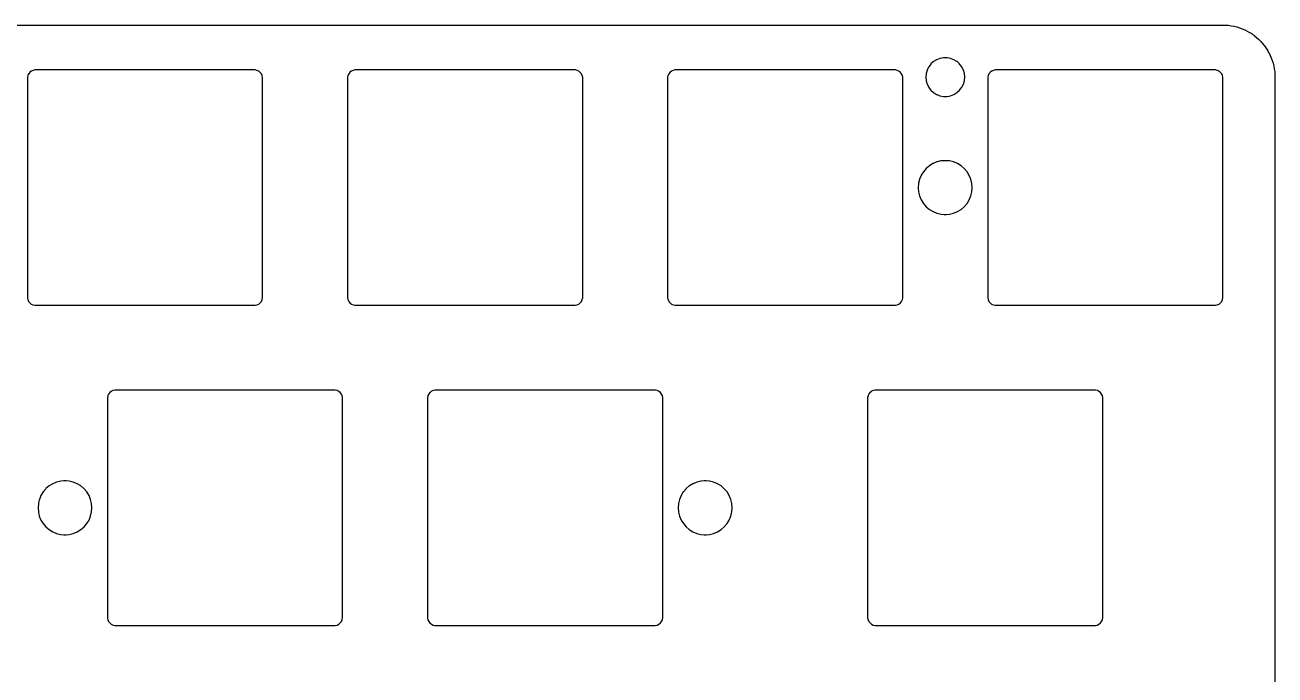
# Model space of a CAD drawing. Extents: x 1.73 to 10.02, y -4.91 to -1.87.
# Drawn here: x 7.094 to 10.023, y -3.392 to -1.869 of the extents above; entities that cross this region are included whole.
import ezdxf

# ---------------------------------------------------------------- set-up
doc = ezdxf.new("R2010")
doc.units = 0
doc.header["$MEASUREMENT"] = 0
doc.layers.add('BLACK', color=7, linetype='CONTINUOUS')

msp = doc.modelspace()

# ---------------------------------------------------------------- linework, layer by layer
at = {"layer": 'BLACK', "linetype": 'CONTINUOUS'}
for p, q in [((1.84954, -1.86911), (9.90046, -1.86911)), ((9.90046, -1.86911), (9.90072, -1.86912)), ((9.90072, -1.86912), (9.90583, -1.86939)), ((9.90583, -1.86939), (9.91337, -1.86981)), ((9.91337, -1.86981), (9.91387, -1.86987)), ((9.91387, -1.86987), (9.91986, -1.87081)), ((9.91986, -1.87081), (9.9199, -1.87082)), ((9.9199, -1.87082), (9.92645, -1.87193)), ((9.92645, -1.87193), (9.9269, -1.87203)), ((9.9269, -1.87203), (9.93292, -1.87365)), ((9.93292, -1.87365), (9.93301, -1.87367)), ((9.93301, -1.87367), (9.93922, -1.87546)), ((9.93922, -1.87546), (9.93962, -1.87559)), ((9.93962, -1.87559), (9.94551, -1.87785)), ((9.94551, -1.87785), (9.94562, -1.8779)), ((9.94562, -1.8779), (9.95153, -1.88034)), ((9.95153, -1.88034), (9.95188, -1.88051)), ((9.95188, -1.88051), (9.95753, -1.88339)), ((9.95753, -1.88339), (9.95768, -1.88347)), ((9.95768, -1.88347), (9.96323, -1.88654)), ((9.96323, -1.88654), (9.96354, -1.88672)), ((9.96354, -1.88672), (9.96887, -1.89018)), ((9.96887, -1.89018), (9.96904, -1.8903)), ((9.96904, -1.8903), (9.9742, -1.89396)), ((9.9742, -1.89396), (9.9742, -1.89396)), ((9.9742, -1.89396), (9.97445, -1.89415)), ((9.97445, -1.89415), (9.97941, -1.89816)), ((9.97941, -1.89816), (9.97959, -1.89832)), ((9.97959, -1.89832), (9.9843, -1.90253)), ((9.9843, -1.90253), (9.9843, -1.90253)), ((9.9843, -1.90253), (9.9845, -1.90272)), ((9.9845, -1.90272), (9.98901, -1.90723)), ((9.98901, -1.90723), (9.9892, -1.90743)), ((9.9892, -1.90743), (9.99342, -1.91214)), ((9.99342, -1.91214), (9.99357, -1.91233)), ((9.99357, -1.91233), (9.99758, -1.91728)), ((9.99758, -1.91728), (9.99777, -1.91753)), ((9.99777, -1.91753), (10.0014, -1.92269)), ((10.0014, -1.92269), (10.0015, -1.92286)), ((10.0015, -1.92286), (10.005, -1.9282)), ((10.005, -1.9282), (10.0052, -1.9285)), ((10.0052, -1.9285), (10.0052, -1.9285)), ((10.0052, -1.9285), (10.0083, -1.93405)), ((9.21624, -1.96068), (9.21146, -1.96701)), ((9.21638, -1.9605), (9.21624, -1.96068)), ((9.21624, -1.96068), (9.21624, -1.96068)), ((9.21655, -1.96034), (9.21638, -1.9605)), ((9.22242, -1.95499), (9.21655, -1.96034)), ((9.21655, -1.96034), (9.21655, -1.96034)), ((9.22259, -1.95484), (9.22242, -1.95499)), ((9.22242, -1.95499), (9.22242, -1.95499)), ((9.22278, -1.95472), (9.22259, -1.95484)), ((9.22953, -1.95054), (9.22278, -1.95472)), ((9.22278, -1.95472), (9.22278, -1.95472)), ((9.22972, -1.95042), (9.22953, -1.95054)), ((9.22953, -1.95054), (9.22953, -1.95054)), ((9.22994, -1.95034), (9.22972, -1.95042)), ((9.23734, -1.94747), (9.22994, -1.95034)), ((9.22994, -1.95034), (9.22994, -1.95034)), ((9.23755, -1.94739), (9.23734, -1.94747)), ((9.23734, -1.94747), (9.23734, -1.94747)), ((9.23778, -1.94735), (9.23755, -1.94739)), ((9.24558, -1.94589), (9.23778, -1.94735)), ((9.23778, -1.94735), (9.23778, -1.94735)), ((9.2458, -1.94585), (9.24558, -1.94589)), ((9.24558, -1.94589), (9.24558, -1.94589)), ((9.2542, -1.94585), (9.2458, -1.94585)), ((9.25442, -1.94589), (9.2542, -1.94585)), ((9.26222, -1.94735), (9.25442, -1.94589)), ((9.25442, -1.94589), (9.25442, -1.94589)), ((9.26245, -1.94739), (9.26222, -1.94735)), ((9.26222, -1.94735), (9.26222, -1.94735)), ((9.26266, -1.94747), (9.26245, -1.94739)), ((9.27006, -1.95034), (9.26266, -1.94747)), ((9.26266, -1.94747), (9.26266, -1.94747)), ((9.27028, -1.95042), (9.27006, -1.95034)), ((9.27006, -1.95034), (9.27006, -1.95034)), ((9.27047, -1.95054), (9.27028, -1.95042)), ((9.27588, -1.95389), (9.27047, -1.95054)), ((9.27047, -1.95054), (9.27047, -1.95054)), ((9.27741, -1.95484), (9.27588, -1.95389)), ((9.27758, -1.95499), (9.27741, -1.95484)), ((9.28345, -1.96034), (9.27758, -1.95499)), ((9.27758, -1.95499), (9.27758, -1.95499)), ((9.28362, -1.9605), (9.28345, -1.96034)), ((9.28345, -1.96034), (9.28345, -1.96034)), ((9.28868, -1.96719), (9.28362, -1.9605)), ((10.0083, -1.93405), (10.0083, -1.9342)), ((10.0083, -1.9342), (10.0112, -1.93985)), ((10.0112, -1.93985), (10.0114, -1.94021)), ((10.0114, -1.94021), (10.0138, -1.9461)), ((10.0138, -1.9461), (10.0139, -1.94622)), ((10.0139, -1.94622), (10.0161, -1.95211)), ((10.0161, -1.95211), (10.0163, -1.95252)), ((10.0163, -1.95252), (10.0181, -1.95872)), ((10.0181, -1.95872), (10.0181, -1.95881)), ((10.0181, -1.95881), (10.0197, -1.96483)), ((7.10032, -1.98782), (7.09945, -1.9916)), ((7.10038, -1.98755), (7.10032, -1.98782)), ((7.10032, -1.98782), (7.10032, -1.98782)), ((7.1005, -1.98729), (7.10038, -1.98755)), ((7.10218, -1.9838), (7.1005, -1.98729)), ((7.1005, -1.98729), (7.1005, -1.98729)), ((7.1023, -1.98354), (7.10218, -1.9838)), ((7.10218, -1.9838), (7.10218, -1.9838)), ((7.10248, -1.98333), (7.1023, -1.98354)), ((7.1049, -1.98029), (7.10248, -1.98333)), ((7.10248, -1.98333), (7.10248, -1.98333)), ((7.10507, -1.98007), (7.1049, -1.98029)), ((7.1049, -1.98029), (7.1049, -1.98029)), ((7.10529, -1.9799), (7.10507, -1.98007)), ((7.10833, -1.97748), (7.10529, -1.9799)), ((7.10529, -1.9799), (7.10529, -1.9799)), ((7.10854, -1.9773), (7.10833, -1.97748)), ((7.10833, -1.97748), (7.10833, -1.97748)), ((7.1088, -1.97718), (7.10854, -1.9773)), ((7.11229, -1.9755), (7.1088, -1.97718)), ((7.1088, -1.97718), (7.1088, -1.97718)), ((7.11255, -1.97538), (7.11229, -1.9755)), ((7.11229, -1.9755), (7.11229, -1.9755)), ((7.11282, -1.97532), (7.11255, -1.97538)), ((7.1166, -1.97445), (7.11282, -1.97532)), ((7.11282, -1.97532), (7.11282, -1.97532)), ((7.11687, -1.97439), (7.1166, -1.97445)), ((7.1166, -1.97445), (7.1166, -1.97445)), ((7.11909, -1.97439), (7.11687, -1.97439)), ((7.11911, -1.97439), (7.11909, -1.97439)), ((7.63091, -1.97439), (7.11911, -1.97439)), ((7.63285, -1.97439), (7.63091, -1.97439)), ((7.63313, -1.97439), (7.63285, -1.97439)), ((7.63285, -1.97439), (7.63285, -1.97439)), ((7.6334, -1.97445), (7.63313, -1.97439)), ((7.63718, -1.97532), (7.6334, -1.97445)), ((7.6334, -1.97445), (7.6334, -1.97445)), ((7.63745, -1.97538), (7.63718, -1.97532)), ((7.63718, -1.97532), (7.63718, -1.97532)), ((7.63771, -1.9755), (7.63745, -1.97538)), ((7.6412, -1.97718), (7.63771, -1.9755)), ((7.63771, -1.9755), (7.63771, -1.9755)), ((7.64145, -1.97731), (7.6412, -1.97718)), ((7.6412, -1.97718), (7.6412, -1.97718)), ((7.64493, -1.98007), (7.64145, -1.97731)), ((7.64769, -1.98355), (7.64493, -1.98007)), ((7.64962, -1.98755), (7.64769, -1.98355)), ((7.65061, -1.99187), (7.64962, -1.98755)), ((7.85032, -1.98782), (7.84945, -1.9916)), ((7.85038, -1.98755), (7.85032, -1.98782)), ((7.85032, -1.98782), (7.85032, -1.98782)), ((7.8505, -1.98729), (7.85038, -1.98755)), ((7.85218, -1.9838), (7.8505, -1.98729)), ((7.8505, -1.98729), (7.8505, -1.98729)), ((7.8523, -1.98354), (7.85218, -1.9838)), ((7.85218, -1.9838), (7.85218, -1.9838)), ((7.85248, -1.98333), (7.8523, -1.98354)), ((7.8549, -1.98029), (7.85248, -1.98333)), ((7.85248, -1.98333), (7.85248, -1.98333)), ((7.85507, -1.98007), (7.8549, -1.98029)), ((7.8549, -1.98029), (7.8549, -1.98029)), ((7.85529, -1.9799), (7.85507, -1.98007)), ((7.85833, -1.97748), (7.85529, -1.9799)), ((7.85529, -1.9799), (7.85529, -1.9799)), ((7.85854, -1.9773), (7.85833, -1.97748)), ((7.85833, -1.97748), (7.85833, -1.97748)), ((7.8588, -1.97718), (7.85854, -1.9773)), ((7.86229, -1.9755), (7.8588, -1.97718)), ((7.8588, -1.97718), (7.8588, -1.97718)), ((7.86255, -1.97538), (7.86229, -1.9755)), ((7.86229, -1.9755), (7.86229, -1.9755)), ((7.86282, -1.97532), (7.86255, -1.97538)), ((7.8666, -1.97445), (7.86282, -1.97532)), ((7.86282, -1.97532), (7.86282, -1.97532)), ((7.86687, -1.97439), (7.8666, -1.97445)), ((7.8666, -1.97445), (7.8666, -1.97445)), ((7.86909, -1.97439), (7.86687, -1.97439)), ((7.86911, -1.97439), (7.86909, -1.97439)), ((8.38091, -1.97439), (7.86911, -1.97439)), ((8.38285, -1.97439), (8.38091, -1.97439)), ((8.38313, -1.97439), (8.38285, -1.97439)), ((8.38285, -1.97439), (8.38285, -1.97439)), ((8.3834, -1.97445), (8.38313, -1.97439)), ((8.38718, -1.97532), (8.3834, -1.97445)), ((8.3834, -1.97445), (8.3834, -1.97445)), ((8.38745, -1.97538), (8.38718, -1.97532)), ((8.38718, -1.97532), (8.38718, -1.97532)), ((8.38771, -1.9755), (8.38745, -1.97538)), ((8.3912, -1.97718), (8.38771, -1.9755)), ((8.38771, -1.9755), (8.38771, -1.9755)), ((8.39145, -1.97731), (8.3912, -1.97718)), ((8.3912, -1.97718), (8.3912, -1.97718)), ((8.39493, -1.98007), (8.39145, -1.97731)), ((8.39769, -1.98355), (8.39493, -1.98007)), ((8.39962, -1.98755), (8.39769, -1.98355)), ((8.40061, -1.99187), (8.39962, -1.98755)), ((8.60032, -1.98782), (8.59945, -1.9916)), ((8.60038, -1.98755), (8.60032, -1.98782)), ((8.60032, -1.98782), (8.60032, -1.98782)), ((8.6005, -1.98729), (8.60038, -1.98755)), ((8.60218, -1.9838), (8.6005, -1.98729)), ((8.6005, -1.98729), (8.6005, -1.98729)), ((8.6023, -1.98354), (8.60218, -1.9838)), ((8.60218, -1.9838), (8.60218, -1.9838)), ((8.60248, -1.98333), (8.6023, -1.98354)), ((8.6049, -1.98029), (8.60248, -1.98333)), ((8.60248, -1.98333), (8.60248, -1.98333)), ((8.60507, -1.98007), (8.6049, -1.98029)), ((8.6049, -1.98029), (8.6049, -1.98029)), ((8.60529, -1.9799), (8.60507, -1.98007)), ((8.60833, -1.97748), (8.60529, -1.9799)), ((8.60529, -1.9799), (8.60529, -1.9799)), ((8.60854, -1.9773), (8.60833, -1.97748)), ((8.60833, -1.97748), (8.60833, -1.97748)), ((8.6088, -1.97718), (8.60854, -1.9773)), ((8.61229, -1.9755), (8.6088, -1.97718)), ((8.6088, -1.97718), (8.6088, -1.97718)), ((8.61255, -1.97538), (8.61229, -1.9755)), ((8.61229, -1.9755), (8.61229, -1.9755)), ((8.61282, -1.97532), (8.61255, -1.97538)), ((8.6166, -1.97445), (8.61282, -1.97532)), ((8.61282, -1.97532), (8.61282, -1.97532)), ((8.61687, -1.97439), (8.6166, -1.97445)), ((8.6166, -1.97445), (8.6166, -1.97445)), ((8.61909, -1.97439), (8.61687, -1.97439)), ((8.61911, -1.97439), (8.61909, -1.97439)), ((9.13091, -1.97439), (8.61911, -1.97439)), ((9.13285, -1.97439), (9.13091, -1.97439)), ((9.13313, -1.97439), (9.13285, -1.97439)), ((9.13285, -1.97439), (9.13285, -1.97439)), ((9.1334, -1.97445), (9.13313, -1.97439)), ((9.13718, -1.97532), (9.1334, -1.97445)), ((9.1334, -1.97445), (9.1334, -1.97445)), ((9.13745, -1.97538), (9.13718, -1.97532)), ((9.13718, -1.97532), (9.13718, -1.97532)), ((9.13771, -1.9755), (9.13745, -1.97538)), ((9.1412, -1.97718), (9.13771, -1.9755)), ((9.13771, -1.9755), (9.13771, -1.9755)), ((9.14145, -1.97731), (9.1412, -1.97718)), ((9.1412, -1.97718), (9.1412, -1.97718)), ((9.14493, -1.98007), (9.14145, -1.97731)), ((9.14769, -1.98355), (9.14493, -1.98007)), ((9.14962, -1.98755), (9.14769, -1.98355)), ((9.15044, -1.99114), (9.14962, -1.98755)), ((9.15061, -1.99187), (9.15044, -1.99114)), ((9.20519, -1.9838), (9.20451, -1.99114)), ((9.20451, -1.99114), (9.20529, -1.9995)), ((9.20526, -1.98301), (9.20519, -1.9838)), ((9.20529, -1.98278), (9.20526, -1.98301)), ((9.20526, -1.98301), (9.20526, -1.98301)), ((9.20599, -1.98029), (9.20529, -1.98278)), ((9.20752, -1.97493), (9.20599, -1.98029)), ((9.20758, -1.97471), (9.20752, -1.97493)), ((9.20752, -1.97493), (9.20752, -1.97493)), ((9.20768, -1.9745), (9.20758, -1.97471)), ((9.21122, -1.9674), (9.20768, -1.9745)), ((9.20768, -1.9745), (9.20768, -1.9745)), ((9.21132, -1.96719), (9.21122, -1.9674)), ((9.21122, -1.9674), (9.21122, -1.9674)), ((9.21146, -1.96701), (9.21132, -1.96719)), ((9.21146, -1.96701), (9.21146, -1.96701)), ((9.28878, -1.9674), (9.28868, -1.96719)), ((9.29229, -1.97445), (9.28878, -1.9674)), ((9.29242, -1.97471), (9.29229, -1.97445)), ((9.29471, -1.98278), (9.29242, -1.97471)), ((9.29549, -1.99114), (9.29471, -1.98278)), ((9.29471, -1.9995), (9.29549, -1.99114)), ((9.35032, -1.98782), (9.34945, -1.9916)), ((9.35038, -1.98755), (9.35032, -1.98782)), ((9.35032, -1.98782), (9.35032, -1.98782)), ((9.3505, -1.98729), (9.35038, -1.98755)), ((9.35218, -1.9838), (9.3505, -1.98729)), ((9.3505, -1.98729), (9.3505, -1.98729)), ((9.3523, -1.98354), (9.35218, -1.9838)), ((9.35218, -1.9838), (9.35218, -1.9838)), ((9.35248, -1.98333), (9.3523, -1.98354)), ((9.3549, -1.98029), (9.35248, -1.98333)), ((9.35248, -1.98333), (9.35248, -1.98333)), ((9.35507, -1.98007), (9.3549, -1.98029)), ((9.3549, -1.98029), (9.3549, -1.98029)), ((9.35529, -1.9799), (9.35507, -1.98007)), ((9.35833, -1.97748), (9.35529, -1.9799)), ((9.35529, -1.9799), (9.35529, -1.9799)), ((9.35854, -1.9773), (9.35833, -1.97748)), ((9.35833, -1.97748), (9.35833, -1.97748)), ((9.3588, -1.97718), (9.35854, -1.9773)), ((9.36229, -1.9755), (9.3588, -1.97718)), ((9.3588, -1.97718), (9.3588, -1.97718)), ((9.36255, -1.97538), (9.36229, -1.9755)), ((9.36229, -1.9755), (9.36229, -1.9755)), ((9.36282, -1.97532), (9.36255, -1.97538)), ((9.3666, -1.97445), (9.36282, -1.97532)), ((9.36282, -1.97532), (9.36282, -1.97532)), ((9.36687, -1.97439), (9.3666, -1.97445)), ((9.3666, -1.97445), (9.3666, -1.97445)), ((9.36909, -1.97439), (9.36687, -1.97439)), ((9.36911, -1.97439), (9.36909, -1.97439)), ((9.88091, -1.97439), (9.36911, -1.97439)), ((9.88285, -1.97439), (9.88091, -1.97439)), ((9.88313, -1.97439), (9.88285, -1.97439)), ((9.88285, -1.97439), (9.88285, -1.97439)), ((9.8834, -1.97445), (9.88313, -1.97439)), ((9.88718, -1.97532), (9.8834, -1.97445)), ((9.8834, -1.97445), (9.8834, -1.97445)), ((9.88745, -1.97538), (9.88718, -1.97532)), ((9.88718, -1.97532), (9.88718, -1.97532)), ((9.88771, -1.9755), (9.88745, -1.97538)), ((9.8912, -1.97718), (9.88771, -1.9755)), ((9.88771, -1.9755), (9.88771, -1.9755)), ((9.89145, -1.97731), (9.8912, -1.97718)), ((9.8912, -1.97718), (9.8912, -1.97718)), ((9.89493, -1.98007), (9.89145, -1.97731)), ((9.89769, -1.98355), (9.89493, -1.98007)), ((9.89962, -1.98755), (9.89769, -1.98355)), ((9.90061, -1.99187), (9.89962, -1.98755)), ((10.0197, -1.96483), (10.0198, -1.96528)), ((10.0198, -1.96528), (10.0209, -1.97183)), ((10.0209, -1.97183), (10.0209, -1.97188)), ((10.0209, -1.97188), (10.0219, -1.97786)), ((10.0219, -1.97786), (10.0219, -1.97836)), ((10.0219, -1.97836), (10.0223, -1.98591)), ((10.0223, -1.98591), (10.0223, -1.98592)), ((10.0223, -1.98592), (10.0226, -1.99101)), ((10.0226, -1.99101), (10.0226, -1.99127)), ((10.0226, -1.99127), (10.0226, -4.04219)), ((7.09945, -1.9916), (7.09939, -1.99187)), ((7.09939, -1.99187), (7.09939, -1.99215)), ((7.09939, -1.99215), (7.09939, -2.50591)), ((7.09945, -1.9916), (7.09945, -1.9916)), ((7.65061, -1.99409), (7.65061, -1.99187)), ((7.65061, -2.50589), (7.65061, -1.99409)), ((7.65061, -1.99409), (7.65073, -1.99409)), ((7.65073, -1.99409), (7.65061, -1.99409)), ((7.65073, -1.99409), (7.65073, -1.99409)), ((7.84945, -1.9916), (7.84939, -1.99187)), ((7.84939, -1.99187), (7.84939, -1.99215)), ((7.84939, -1.99215), (7.84939, -2.50591)), ((7.84945, -1.9916), (7.84945, -1.9916)), ((8.40061, -1.99409), (8.40061, -1.99187)), ((8.40061, -2.50589), (8.40061, -1.99409)), ((8.40061, -1.99409), (8.40073, -1.99409)), ((8.40073, -1.99409), (8.40061, -1.99409)), ((8.40073, -1.99409), (8.40073, -1.99409)), ((8.59945, -1.9916), (8.59939, -1.99187)), ((8.59939, -1.99187), (8.59939, -1.99215)), ((8.59939, -1.99215), (8.59939, -2.50591)), ((8.59945, -1.9916), (8.59945, -1.9916)), ((9.15061, -1.99409), (9.15061, -1.99187)), ((9.15061, -2.25), (9.15061, -1.99409)), ((9.15061, -1.99409), (9.15073, -1.99409)), ((9.15073, -1.99409), (9.15061, -1.99409)), ((9.15073, -1.99409), (9.15073, -1.99409)), ((9.20529, -1.9995), (9.20758, -2.00757)), ((9.20758, -2.00757), (9.20768, -2.00778)), ((9.20768, -2.00778), (9.20768, -2.00778)), ((9.20768, -2.00778), (9.21122, -2.01488)), ((9.21122, -2.01488), (9.21132, -2.01509)), ((9.21132, -2.01509), (9.21146, -2.01527)), ((9.21146, -2.01527), (9.21146, -2.01527)), ((9.21146, -2.01527), (9.21578, -2.02099)), ((9.28362, -2.02179), (9.28868, -2.01509)), ((9.28868, -2.01509), (9.29242, -2.00757)), ((9.29242, -2.00757), (9.29471, -1.9995)), ((9.34945, -1.9916), (9.34939, -1.99187)), ((9.34939, -1.99187), (9.34939, -1.99215)), ((9.34939, -1.99215), (9.34939, -2.50591)), ((9.34945, -1.9916), (9.34945, -1.9916)), ((9.90061, -1.99409), (9.90061, -1.99187)), ((9.90061, -2.50589), (9.90061, -1.99409)), ((9.90061, -1.99409), (9.90073, -1.99409)), ((9.90073, -1.99409), (9.90061, -1.99409)), ((9.90073, -1.99409), (9.90073, -1.99409)), ((9.21578, -2.02099), (9.21638, -2.02179)), ((9.21638, -2.02179), (9.21655, -2.02194)), ((9.21655, -2.02194), (9.21655, -2.02194)), ((9.21655, -2.02194), (9.22242, -2.02729)), ((9.22242, -2.02729), (9.22242, -2.02729)), ((9.22242, -2.02729), (9.22259, -2.02744)), ((9.22259, -2.02744), (9.22972, -2.03186)), ((9.22972, -2.03186), (9.22994, -2.03194)), ((9.22994, -2.03194), (9.22994, -2.03194)), ((9.22994, -2.03194), (9.23276, -2.03304)), ((9.23276, -2.03304), (9.23755, -2.03489)), ((9.23755, -2.03489), (9.2458, -2.03644)), ((9.2458, -2.03644), (9.25397, -2.03644)), ((9.25397, -2.03644), (9.2542, -2.03644)), ((9.2542, -2.03644), (9.26245, -2.03489)), ((9.26245, -2.03489), (9.27028, -2.03186)), ((9.27028, -2.03186), (9.27741, -2.02744)), ((9.27741, -2.02744), (9.28362, -2.02179)), ((9.22114, -2.19378), (9.21301, -2.19876)), ((9.2213, -2.19368), (9.22114, -2.19378)), ((9.22114, -2.19378), (9.22114, -2.19378)), ((9.22148, -2.19361), (9.2213, -2.19368)), ((9.23029, -2.18996), (9.22148, -2.19361)), ((9.22148, -2.19361), (9.22148, -2.19361)), ((9.23047, -2.18989), (9.23029, -2.18996)), ((9.23029, -2.18996), (9.23029, -2.18996)), ((9.23066, -2.18984), (9.23047, -2.18989)), ((9.23992, -2.18762), (9.23066, -2.18984)), ((9.23066, -2.18984), (9.23066, -2.18984)), ((9.24011, -2.18757), (9.23992, -2.18762)), ((9.23992, -2.18762), (9.23992, -2.18762)), ((9.24031, -2.18756), (9.24011, -2.18757)), ((9.24743, -2.187), (9.24031, -2.18756)), ((9.24031, -2.18756), (9.24031, -2.18756)), ((9.24752, -2.18699), (9.24743, -2.187)), ((9.24743, -2.187), (9.24743, -2.187)), ((9.25248, -2.18699), (9.24752, -2.18699)), ((9.25257, -2.187), (9.25248, -2.18699)), ((9.25969, -2.18756), (9.25257, -2.187)), ((9.25257, -2.187), (9.25257, -2.187)), ((9.25989, -2.18757), (9.25969, -2.18756)), ((9.25969, -2.18756), (9.25969, -2.18756)), ((9.26008, -2.18762), (9.25989, -2.18757)), ((9.26934, -2.18984), (9.26008, -2.18762)), ((9.26008, -2.18762), (9.26008, -2.18762)), ((9.26953, -2.18989), (9.26934, -2.18984)), ((9.26934, -2.18984), (9.26934, -2.18984)), ((9.2787, -2.19368), (9.26953, -2.18989)), ((9.28715, -2.19886), (9.2787, -2.19368)), ((9.19361, -2.22148), (9.18996, -2.23029)), ((9.19368, -2.2213), (9.19361, -2.22148)), ((9.19361, -2.22148), (9.19361, -2.22148)), ((9.19378, -2.22114), (9.19368, -2.2213)), ((9.19876, -2.21301), (9.19378, -2.22114)), ((9.19378, -2.22114), (9.19378, -2.22114)), ((9.19886, -2.21285), (9.19876, -2.21301)), ((9.19876, -2.21301), (9.19876, -2.21301)), ((9.19899, -2.2127), (9.19886, -2.21285)), ((9.20518, -2.20545), (9.19899, -2.2127)), ((9.19899, -2.2127), (9.19899, -2.2127)), ((9.20531, -2.20531), (9.20518, -2.20545)), ((9.20518, -2.20545), (9.20518, -2.20545)), ((9.20545, -2.20518), (9.20531, -2.20531)), ((9.2127, -2.19899), (9.20545, -2.20518)), ((9.20545, -2.20518), (9.20545, -2.20518)), ((9.21285, -2.19886), (9.2127, -2.19899)), ((9.2127, -2.19899), (9.2127, -2.19899)), ((9.21301, -2.19876), (9.21285, -2.19886)), ((9.21301, -2.19876), (9.21301, -2.19876)), ((9.29469, -2.20531), (9.28715, -2.19886)), ((9.30114, -2.21285), (9.29469, -2.20531)), ((9.30632, -2.2213), (9.30114, -2.21285)), ((9.31011, -2.23047), (9.30632, -2.2213)), ((9.15061, -2.50589), (9.15061, -2.25)), ((9.18681, -2.24981), (9.18679, -2.25)), ((9.18679, -2.25), (9.18681, -2.25019)), ((9.18756, -2.24031), (9.18681, -2.24981)), ((9.18681, -2.25019), (9.18756, -2.25969)), ((9.18757, -2.24011), (9.18756, -2.24031)), ((9.18756, -2.24031), (9.18756, -2.24031)), ((9.18762, -2.23992), (9.18757, -2.24011)), ((9.18984, -2.23066), (9.18762, -2.23992)), ((9.18989, -2.23047), (9.18984, -2.23066)), ((9.18984, -2.23066), (9.18984, -2.23066)), ((9.18996, -2.23029), (9.18989, -2.23047)), ((9.18996, -2.23029), (9.18996, -2.23029)), ((9.31243, -2.24011), (9.31011, -2.23047)), ((9.31321, -2.25), (9.31243, -2.24011)), ((9.31243, -2.25989), (9.31321, -2.25)), ((9.18756, -2.25969), (9.18756, -2.25969)), ((9.18756, -2.25969), (9.18757, -2.25989)), ((9.18757, -2.25989), (9.18762, -2.26008)), ((9.18762, -2.26008), (9.18762, -2.26008)), ((9.18762, -2.26008), (9.18984, -2.26934)), ((9.18984, -2.26934), (9.18984, -2.26934)), ((9.18984, -2.26934), (9.18989, -2.26953)), ((9.18989, -2.26953), (9.19368, -2.2787)), ((9.19368, -2.2787), (9.19886, -2.28715)), ((9.30114, -2.28715), (9.30632, -2.2787)), ((9.30632, -2.2787), (9.31011, -2.26953)), ((9.31011, -2.26953), (9.31243, -2.25989)), ((9.19886, -2.28715), (9.20531, -2.29469)), ((9.20531, -2.29469), (9.21285, -2.30114)), ((9.21285, -2.30114), (9.2213, -2.30632)), ((9.2213, -2.30632), (9.23047, -2.31011)), ((9.23047, -2.31011), (9.24011, -2.31243)), ((9.24011, -2.31243), (9.24752, -2.31301)), ((9.24752, -2.31301), (9.25238, -2.31301)), ((9.25238, -2.31301), (9.25248, -2.31301)), ((9.25248, -2.31301), (9.25989, -2.31243)), ((9.25989, -2.31243), (9.26953, -2.31011)), ((9.26953, -2.31011), (9.2787, -2.30632)), ((9.2787, -2.30632), (9.28715, -2.30114)), ((9.28715, -2.30114), (9.29469, -2.29469)), ((9.29469, -2.29469), (9.30114, -2.28715)), ((7.09939, -2.50591), (7.09939, -2.50785)), ((7.09939, -2.50785), (7.09939, -2.50785)), ((7.09939, -2.50785), (7.09939, -2.50813)), ((7.09939, -2.50813), (7.09945, -2.5084)), ((7.09945, -2.5084), (7.09945, -2.5084)), ((7.09945, -2.5084), (7.10032, -2.51218)), ((7.10032, -2.51218), (7.10032, -2.51218)), ((7.10032, -2.51218), (7.10038, -2.51245)), ((7.10038, -2.51245), (7.10231, -2.51645)), ((7.10231, -2.51645), (7.10507, -2.51993)), ((7.64493, -2.51993), (7.6477, -2.51646)), ((7.6477, -2.51646), (7.64962, -2.51245)), ((7.64962, -2.51245), (7.65061, -2.50813)), ((7.65061, -2.50591), (7.65061, -2.50589)), ((7.65061, -2.50813), (7.65061, -2.50591)), ((7.84939, -2.50591), (7.84939, -2.50785)), ((7.84939, -2.50785), (7.84939, -2.50785)), ((7.84939, -2.50785), (7.84939, -2.50813)), ((7.84939, -2.50813), (7.84945, -2.5084)), ((7.84945, -2.5084), (7.84945, -2.5084)), ((7.84945, -2.5084), (7.85032, -2.51218)), ((7.85032, -2.51218), (7.85032, -2.51218)), ((7.85032, -2.51218), (7.85038, -2.51245)), ((7.85038, -2.51245), (7.85231, -2.51645)), ((7.85231, -2.51645), (7.85507, -2.51993)), ((8.39493, -2.51993), (8.3977, -2.51646)), ((8.3977, -2.51646), (8.39962, -2.51245)), ((8.39962, -2.51245), (8.40061, -2.50813)), ((8.40061, -2.50591), (8.40061, -2.50589)), ((8.40061, -2.50813), (8.40061, -2.50591)), ((8.59939, -2.50591), (8.59939, -2.50785)), ((8.59939, -2.50785), (8.59939, -2.50785)), ((8.59939, -2.50785), (8.59939, -2.50813)), ((8.59939, -2.50813), (8.59945, -2.5084)), ((8.59945, -2.5084), (8.59945, -2.5084)), ((8.59945, -2.5084), (8.60032, -2.51218)), ((8.60032, -2.51218), (8.60032, -2.51218)), ((8.60032, -2.51218), (8.60038, -2.51245)), ((8.60038, -2.51245), (8.60231, -2.51645)), ((8.60231, -2.51645), (8.60507, -2.51993)), ((9.14493, -2.51993), (9.1477, -2.51646)), ((9.1477, -2.51646), (9.14962, -2.51245)), ((9.14962, -2.51245), (9.15061, -2.50813)), ((9.15061, -2.50591), (9.15061, -2.50589)), ((9.15061, -2.50813), (9.15061, -2.50591)), ((9.34939, -2.50591), (9.34939, -2.50785)), ((9.34939, -2.50785), (9.34939, -2.50785)), ((9.34939, -2.50785), (9.34939, -2.50813)), ((9.34939, -2.50813), (9.34945, -2.5084)), ((9.34945, -2.5084), (9.34945, -2.5084)), ((9.34945, -2.5084), (9.35032, -2.51218)), ((9.35032, -2.51218), (9.35032, -2.51218)), ((9.35032, -2.51218), (9.35038, -2.51245)), ((9.35038, -2.51245), (9.35231, -2.51645)), ((9.35231, -2.51645), (9.35507, -2.51993)), ((9.89493, -2.51993), (9.8977, -2.51646)), ((9.8977, -2.51646), (9.89962, -2.51245)), ((9.89962, -2.51245), (9.90061, -2.50813)), ((9.90061, -2.50591), (9.90061, -2.50589)), ((9.90061, -2.50813), (9.90061, -2.50591)), ((7.10507, -2.51993), (7.10855, -2.52269)), ((7.10855, -2.52269), (7.11255, -2.52462)), ((7.11255, -2.52462), (7.11687, -2.52561)), ((7.11687, -2.52561), (7.11909, -2.52561)), ((7.11909, -2.52561), (7.11909, -2.52573)), ((7.11909, -2.52573), (7.11909, -2.52561)), ((7.11909, -2.52561), (7.63285, -2.52561)), ((7.11909, -2.52573), (7.11909, -2.52573)), ((7.63285, -2.52561), (7.63313, -2.52561)), ((7.63313, -2.52561), (7.63745, -2.52462)), ((7.63745, -2.52462), (7.64146, -2.5227)), ((7.64146, -2.5227), (7.64493, -2.51993)), ((7.85507, -2.51993), (7.85855, -2.52269)), ((7.85855, -2.52269), (7.86255, -2.52462)), ((7.86255, -2.52462), (7.86687, -2.52561)), ((7.86687, -2.52561), (7.86909, -2.52561)), ((7.86909, -2.52561), (7.86909, -2.52573)), ((7.86909, -2.52573), (7.86909, -2.52561)), ((7.86909, -2.52561), (8.38285, -2.52561)), ((7.86909, -2.52573), (7.86909, -2.52573)), ((8.38285, -2.52561), (8.38313, -2.52561)), ((8.38313, -2.52561), (8.38745, -2.52462)), ((8.38745, -2.52462), (8.39146, -2.5227)), ((8.39146, -2.5227), (8.39493, -2.51993)), ((8.60507, -2.51993), (8.60855, -2.52269)), ((8.60855, -2.52269), (8.61255, -2.52462)), ((8.61255, -2.52462), (8.61687, -2.52561)), ((8.61687, -2.52561), (8.61909, -2.52561)), ((8.61909, -2.52561), (8.61909, -2.52573)), ((8.61909, -2.52573), (8.61909, -2.52561)), ((8.61909, -2.52561), (9.13285, -2.52561)), ((8.61909, -2.52573), (8.61909, -2.52573)), ((9.13285, -2.52561), (9.13313, -2.52561)), ((9.13313, -2.52561), (9.13745, -2.52462)), ((9.13745, -2.52462), (9.14146, -2.5227)), ((9.14146, -2.5227), (9.14493, -2.51993)), ((9.35507, -2.51993), (9.35855, -2.52269)), ((9.35855, -2.52269), (9.36255, -2.52462)), ((9.36255, -2.52462), (9.36687, -2.52561)), ((9.36687, -2.52561), (9.36909, -2.52561)), ((9.36909, -2.52561), (9.36909, -2.52573)), ((9.36909, -2.52573), (9.36909, -2.52561)), ((9.36909, -2.52561), (9.88285, -2.52561)), ((9.36909, -2.52573), (9.36909, -2.52573)), ((9.88285, -2.52561), (9.88313, -2.52561)), ((9.88313, -2.52561), (9.88745, -2.52462)), ((9.88745, -2.52462), (9.89146, -2.5227)), ((9.89146, -2.5227), (9.89493, -2.51993)), ((7.28695, -2.7416), (7.28689, -2.74187)), ((7.28689, -2.74187), (7.28689, -2.74215)), ((7.28689, -2.74215), (7.28689, -3.25591)), ((7.28782, -2.73782), (7.28695, -2.7416)), ((7.28695, -2.7416), (7.28695, -2.7416)), ((7.28788, -2.73755), (7.28782, -2.73782)), ((7.28782, -2.73782), (7.28782, -2.73782)), ((7.288, -2.73729), (7.28788, -2.73755)), ((7.28968, -2.7338), (7.288, -2.73729)), ((7.288, -2.73729), (7.288, -2.73729)), ((7.2898, -2.73354), (7.28968, -2.7338)), ((7.28968, -2.7338), (7.28968, -2.7338)), ((7.28998, -2.73333), (7.2898, -2.73354)), ((7.2924, -2.73029), (7.28998, -2.73333)), ((7.28998, -2.73333), (7.28998, -2.73333)), ((7.29257, -2.73007), (7.2924, -2.73029)), ((7.2924, -2.73029), (7.2924, -2.73029)), ((7.29279, -2.7299), (7.29257, -2.73007)), ((7.29583, -2.72748), (7.29279, -2.7299)), ((7.29279, -2.7299), (7.29279, -2.7299)), ((7.29604, -2.7273), (7.29583, -2.72748)), ((7.29583, -2.72748), (7.29583, -2.72748)), ((7.2963, -2.72718), (7.29604, -2.7273)), ((7.29979, -2.7255), (7.2963, -2.72718)), ((7.2963, -2.72718), (7.2963, -2.72718)), ((7.30005, -2.72538), (7.29979, -2.7255)), ((7.29979, -2.7255), (7.29979, -2.7255)), ((7.30032, -2.72532), (7.30005, -2.72538)), ((7.3041, -2.72445), (7.30032, -2.72532)), ((7.30032, -2.72532), (7.30032, -2.72532)), ((7.30437, -2.72439), (7.3041, -2.72445)), ((7.3041, -2.72445), (7.3041, -2.72445)), ((7.30659, -2.72439), (7.30437, -2.72439)), ((7.30661, -2.72439), (7.30659, -2.72439)), ((7.81841, -2.72439), (7.30661, -2.72439)), ((7.82035, -2.72439), (7.81841, -2.72439)), ((7.82063, -2.72439), (7.82035, -2.72439)), ((7.82035, -2.72439), (7.82035, -2.72439)), ((7.8209, -2.72445), (7.82063, -2.72439)), ((7.82468, -2.72532), (7.8209, -2.72445)), ((7.8209, -2.72445), (7.8209, -2.72445)), ((7.82495, -2.72538), (7.82468, -2.72532)), ((7.82468, -2.72532), (7.82468, -2.72532)), ((7.82521, -2.7255), (7.82495, -2.72538)), ((7.8287, -2.72718), (7.82521, -2.7255)), ((7.82521, -2.7255), (7.82521, -2.7255)), ((7.82895, -2.72731), (7.8287, -2.72718)), ((7.8287, -2.72718), (7.8287, -2.72718)), ((7.83243, -2.73007), (7.82895, -2.72731)), ((7.83519, -2.73355), (7.83243, -2.73007)), ((7.83712, -2.73755), (7.83519, -2.73355)), ((7.83811, -2.74187), (7.83712, -2.73755)), ((7.83811, -2.74409), (7.83811, -2.74187)), ((7.83811, -3.25589), (7.83811, -2.74409)), ((7.83811, -2.74409), (7.83823, -2.74409)), ((7.83823, -2.74409), (7.83811, -2.74409)), ((7.83823, -2.74409), (7.83823, -2.74409)), ((8.03695, -2.7416), (8.03689, -2.74187)), ((8.03689, -2.74187), (8.03689, -2.74215)), ((8.03689, -2.74215), (8.03689, -3.25591)), ((8.03782, -2.73782), (8.03695, -2.7416)), ((8.03695, -2.7416), (8.03695, -2.7416)), ((8.03788, -2.73755), (8.03782, -2.73782)), ((8.03782, -2.73782), (8.03782, -2.73782)), ((8.038, -2.73729), (8.03788, -2.73755)), ((8.03968, -2.7338), (8.038, -2.73729)), ((8.038, -2.73729), (8.038, -2.73729)), ((8.0398, -2.73354), (8.03968, -2.7338)), ((8.03968, -2.7338), (8.03968, -2.7338)), ((8.03998, -2.73333), (8.0398, -2.73354)), ((8.0424, -2.73029), (8.03998, -2.73333)), ((8.03998, -2.73333), (8.03998, -2.73333)), ((8.04257, -2.73007), (8.0424, -2.73029)), ((8.0424, -2.73029), (8.0424, -2.73029)), ((8.04279, -2.7299), (8.04257, -2.73007)), ((8.04583, -2.72748), (8.04279, -2.7299)), ((8.04279, -2.7299), (8.04279, -2.7299)), ((8.04604, -2.7273), (8.04583, -2.72748)), ((8.04583, -2.72748), (8.04583, -2.72748)), ((8.0463, -2.72718), (8.04604, -2.7273)), ((8.04979, -2.7255), (8.0463, -2.72718)), ((8.0463, -2.72718), (8.0463, -2.72718)), ((8.05005, -2.72538), (8.04979, -2.7255)), ((8.04979, -2.7255), (8.04979, -2.7255)), ((8.05032, -2.72532), (8.05005, -2.72538)), ((8.0541, -2.72445), (8.05032, -2.72532)), ((8.05032, -2.72532), (8.05032, -2.72532)), ((8.05437, -2.72439), (8.0541, -2.72445)), ((8.0541, -2.72445), (8.0541, -2.72445)), ((8.05659, -2.72439), (8.05437, -2.72439)), ((8.05661, -2.72439), (8.05659, -2.72439)), ((8.56841, -2.72439), (8.05661, -2.72439)), ((8.57035, -2.72439), (8.56841, -2.72439)), ((8.57063, -2.72439), (8.57035, -2.72439)), ((8.57035, -2.72439), (8.57035, -2.72439)), ((8.5709, -2.72445), (8.57063, -2.72439)), ((8.57468, -2.72532), (8.5709, -2.72445)), ((8.5709, -2.72445), (8.5709, -2.72445)), ((8.57495, -2.72538), (8.57468, -2.72532)), ((8.57468, -2.72532), (8.57468, -2.72532)), ((8.57521, -2.7255), (8.57495, -2.72538)), ((8.5787, -2.72718), (8.57521, -2.7255)), ((8.57521, -2.7255), (8.57521, -2.7255)), ((8.57895, -2.72731), (8.5787, -2.72718)), ((8.5787, -2.72718), (8.5787, -2.72718)), ((8.58243, -2.73007), (8.57895, -2.72731)), ((8.58519, -2.73355), (8.58243, -2.73007)), ((8.58712, -2.73755), (8.58519, -2.73355)), ((8.58811, -2.74187), (8.58712, -2.73755)), ((8.58811, -2.74409), (8.58811, -2.74187)), ((8.58811, -3), (8.58811, -2.74409)), ((8.58811, -2.74409), (8.58823, -2.74409)), ((8.58823, -2.74409), (8.58811, -2.74409)), ((8.58823, -2.74409), (8.58823, -2.74409)), ((9.06815, -2.7416), (9.06809, -2.74187)), ((9.06809, -2.74187), (9.06809, -2.74215)), ((9.06809, -2.74215), (9.06809, -3.25591)), ((9.06902, -2.73782), (9.06815, -2.7416)), ((9.06815, -2.7416), (9.06815, -2.7416)), ((9.06908, -2.73755), (9.06902, -2.73782)), ((9.06902, -2.73782), (9.06902, -2.73782)), ((9.0692, -2.73729), (9.06908, -2.73755)), ((9.07088, -2.7338), (9.0692, -2.73729)), ((9.0692, -2.73729), (9.0692, -2.73729)), ((9.07101, -2.73354), (9.07088, -2.7338)), ((9.07088, -2.7338), (9.07088, -2.7338)), ((9.07118, -2.73333), (9.07101, -2.73354)), ((9.0736, -2.73029), (9.07118, -2.73333)), ((9.07118, -2.73333), (9.07118, -2.73333)), ((9.07377, -2.73007), (9.0736, -2.73029)), ((9.0736, -2.73029), (9.0736, -2.73029)), ((9.07399, -2.7299), (9.07377, -2.73007)), ((9.07703, -2.72748), (9.07399, -2.7299)), ((9.07399, -2.7299), (9.07399, -2.7299)), ((9.07725, -2.7273), (9.07703, -2.72748)), ((9.07703, -2.72748), (9.07703, -2.72748)), ((9.0775, -2.72718), (9.07725, -2.7273)), ((9.08099, -2.7255), (9.0775, -2.72718)), ((9.0775, -2.72718), (9.0775, -2.72718)), ((9.081, -2.7255), (9.08099, -2.7255)), ((9.08125, -2.72538), (9.081, -2.7255)), ((9.08152, -2.72532), (9.08125, -2.72538)), ((9.0853, -2.72445), (9.08152, -2.72532)), ((9.08152, -2.72532), (9.08152, -2.72532)), ((9.08558, -2.72439), (9.0853, -2.72445)), ((9.0853, -2.72445), (9.0853, -2.72445)), ((9.0878, -2.72439), (9.08558, -2.72439)), ((9.08781, -2.72439), (9.0878, -2.72439)), ((9.59961, -2.72439), (9.08781, -2.72439)), ((9.60155, -2.72439), (9.59961, -2.72439)), ((9.60183, -2.72439), (9.60155, -2.72439)), ((9.60155, -2.72439), (9.60155, -2.72439)), ((9.6021, -2.72445), (9.60183, -2.72439)), ((9.60588, -2.72532), (9.6021, -2.72445)), ((9.6021, -2.72445), (9.6021, -2.72445)), ((9.60616, -2.72538), (9.60588, -2.72532)), ((9.60588, -2.72532), (9.60588, -2.72532)), ((9.60641, -2.7255), (9.60616, -2.72538)), ((9.6099, -2.72718), (9.60641, -2.7255)), ((9.60641, -2.7255), (9.60641, -2.7255)), ((9.61016, -2.72731), (9.6099, -2.72718)), ((9.6099, -2.72718), (9.6099, -2.72718)), ((9.61363, -2.73007), (9.61016, -2.72731)), ((9.6164, -2.73355), (9.61363, -2.73007)), ((9.61832, -2.73755), (9.6164, -2.73355)), ((9.61931, -2.74187), (9.61832, -2.73755)), ((9.61931, -2.74409), (9.61931, -2.74187)), ((9.61931, -3.25589), (9.61931, -2.74409)), ((9.61931, -2.74409), (9.61943, -2.74409)), ((9.61943, -2.74409), (9.61931, -2.74409)), ((9.61943, -2.74409), (9.61943, -2.74409)), ((7.14268, -2.95545), (7.13649, -2.9627)), ((7.14281, -2.95531), (7.14268, -2.95545)), ((7.14268, -2.95545), (7.14268, -2.95545)), ((7.14295, -2.95518), (7.14281, -2.95531)), ((7.1502, -2.94899), (7.14295, -2.95518)), ((7.14295, -2.95518), (7.14295, -2.95518)), ((7.15035, -2.94886), (7.1502, -2.94899)), ((7.1502, -2.94899), (7.1502, -2.94899)), ((7.15051, -2.94876), (7.15035, -2.94886)), ((7.15864, -2.94378), (7.15051, -2.94876)), ((7.15051, -2.94876), (7.15051, -2.94876)), ((7.1588, -2.94368), (7.15864, -2.94378)), ((7.15864, -2.94378), (7.15864, -2.94378)), ((7.15898, -2.94361), (7.1588, -2.94368)), ((7.16779, -2.93996), (7.15898, -2.94361)), ((7.15898, -2.94361), (7.15898, -2.94361)), ((7.16797, -2.93989), (7.16779, -2.93996)), ((7.16779, -2.93996), (7.16779, -2.93996)), ((7.16816, -2.93984), (7.16797, -2.93989)), ((7.17742, -2.93762), (7.16816, -2.93984)), ((7.16816, -2.93984), (7.16816, -2.93984)), ((7.17761, -2.93757), (7.17742, -2.93762)), ((7.17742, -2.93762), (7.17742, -2.93762)), ((7.17781, -2.93756), (7.17761, -2.93757)), ((7.18493, -2.937), (7.17781, -2.93756)), ((7.17781, -2.93756), (7.17781, -2.93756)), ((7.18502, -2.93699), (7.18493, -2.937)), ((7.18493, -2.937), (7.18493, -2.937)), ((7.18998, -2.93699), (7.18502, -2.93699)), ((7.19007, -2.937), (7.18998, -2.93699)), ((7.19719, -2.93756), (7.19007, -2.937)), ((7.19007, -2.937), (7.19007, -2.937)), ((7.19739, -2.93757), (7.19719, -2.93756)), ((7.19719, -2.93756), (7.19719, -2.93756)), ((7.19758, -2.93762), (7.19739, -2.93757)), ((7.20684, -2.93984), (7.19758, -2.93762)), ((7.19758, -2.93762), (7.19758, -2.93762)), ((7.20703, -2.93989), (7.20684, -2.93984)), ((7.20684, -2.93984), (7.20684, -2.93984)), ((7.2162, -2.94368), (7.20703, -2.93989)), ((7.22465, -2.94886), (7.2162, -2.94368)), ((7.23219, -2.95531), (7.22465, -2.94886)), ((7.23864, -2.96285), (7.23219, -2.95531)), ((8.64268, -2.95545), (8.63649, -2.9627)), ((8.64281, -2.95531), (8.64268, -2.95545)), ((8.64268, -2.95545), (8.64268, -2.95545)), ((8.64295, -2.95518), (8.64281, -2.95531)), ((8.6502, -2.94899), (8.64295, -2.95518)), ((8.64295, -2.95518), (8.64295, -2.95518)), ((8.65035, -2.94886), (8.6502, -2.94899)), ((8.6502, -2.94899), (8.6502, -2.94899)), ((8.65051, -2.94876), (8.65035, -2.94886)), ((8.65864, -2.94378), (8.65051, -2.94876)), ((8.65051, -2.94876), (8.65051, -2.94876)), ((8.6588, -2.94368), (8.65864, -2.94378)), ((8.65864, -2.94378), (8.65864, -2.94378)), ((8.65898, -2.94361), (8.6588, -2.94368)), ((8.66779, -2.93996), (8.65898, -2.94361)), ((8.65898, -2.94361), (8.65898, -2.94361)), ((8.66797, -2.93989), (8.66779, -2.93996)), ((8.66779, -2.93996), (8.66779, -2.93996)), ((8.66816, -2.93984), (8.66797, -2.93989)), ((8.67742, -2.93762), (8.66816, -2.93984)), ((8.66816, -2.93984), (8.66816, -2.93984)), ((8.67761, -2.93757), (8.67742, -2.93762)), ((8.67742, -2.93762), (8.67742, -2.93762)), ((8.67781, -2.93756), (8.67761, -2.93757)), ((8.68493, -2.937), (8.67781, -2.93756)), ((8.67781, -2.93756), (8.67781, -2.93756)), ((8.68502, -2.93699), (8.68493, -2.937)), ((8.68493, -2.937), (8.68493, -2.937)), ((8.68998, -2.93699), (8.68502, -2.93699)), ((8.69007, -2.937), (8.68998, -2.93699)), ((8.69719, -2.93756), (8.69007, -2.937)), ((8.69007, -2.937), (8.69007, -2.937)), ((8.69739, -2.93757), (8.69719, -2.93756)), ((8.69719, -2.93756), (8.69719, -2.93756)), ((8.69758, -2.93762), (8.69739, -2.93757)), ((8.70684, -2.93984), (8.69758, -2.93762)), ((8.69758, -2.93762), (8.69758, -2.93762)), ((8.70703, -2.93989), (8.70684, -2.93984)), ((8.70684, -2.93984), (8.70684, -2.93984)), ((8.7162, -2.94368), (8.70703, -2.93989)), ((8.72465, -2.94886), (8.7162, -2.94368)), ((8.73219, -2.95531), (8.72465, -2.94886)), ((8.73864, -2.96285), (8.73219, -2.95531)), ((7.12734, -2.98066), (7.12512, -2.98992)), ((7.12739, -2.98047), (7.12734, -2.98066)), ((7.12734, -2.98066), (7.12734, -2.98066)), ((7.12746, -2.98029), (7.12739, -2.98047)), ((7.13111, -2.97148), (7.12746, -2.98029)), ((7.12746, -2.98029), (7.12746, -2.98029)), ((7.13118, -2.9713), (7.13111, -2.97148)), ((7.13111, -2.97148), (7.13111, -2.97148)), ((7.13128, -2.97114), (7.13118, -2.9713)), ((7.13626, -2.96301), (7.13128, -2.97114)), ((7.13128, -2.97114), (7.13128, -2.97114)), ((7.13636, -2.96285), (7.13626, -2.96301)), ((7.13626, -2.96301), (7.13626, -2.96301)), ((7.13649, -2.9627), (7.13636, -2.96285)), ((7.13649, -2.9627), (7.13649, -2.9627)), ((7.24382, -2.9713), (7.23864, -2.96285)), ((7.24761, -2.98047), (7.24382, -2.9713)), ((7.24993, -2.99011), (7.24761, -2.98047)), ((8.62734, -2.98066), (8.62512, -2.98992)), ((8.62739, -2.98047), (8.62734, -2.98066)), ((8.62734, -2.98066), (8.62734, -2.98066)), ((8.62746, -2.98029), (8.62739, -2.98047)), ((8.63111, -2.97148), (8.62746, -2.98029)), ((8.62746, -2.98029), (8.62746, -2.98029)), ((8.63118, -2.9713), (8.63111, -2.97148)), ((8.63111, -2.97148), (8.63111, -2.97148)), ((8.63128, -2.97114), (8.63118, -2.9713)), ((8.63626, -2.96301), (8.63128, -2.97114)), ((8.63128, -2.97114), (8.63128, -2.97114)), ((8.63636, -2.96285), (8.63626, -2.96301)), ((8.63626, -2.96301), (8.63626, -2.96301)), ((8.63649, -2.9627), (8.63636, -2.96285)), ((8.63649, -2.9627), (8.63649, -2.9627)), ((8.74382, -2.9713), (8.73864, -2.96285)), ((8.74761, -2.98047), (8.74382, -2.9713)), ((8.74993, -2.99011), (8.74761, -2.98047)), ((7.12431, -2.99981), (7.12429, -3)), ((7.12429, -3), (7.12431, -3.00019)), ((7.12506, -2.99031), (7.12431, -2.99981)), ((7.12431, -3.00019), (7.12506, -3.00969)), ((7.12507, -2.99011), (7.12506, -2.99031)), ((7.12506, -2.99031), (7.12506, -2.99031)), ((7.12506, -3.00969), (7.12506, -3.00969)), ((7.12506, -3.00969), (7.12507, -3.00989)), ((7.12512, -2.98992), (7.12507, -2.99011)), ((7.12507, -3.00989), (7.12512, -3.01008)), ((7.12512, -3.01008), (7.12512, -3.01008)), ((7.12512, -3.01008), (7.12734, -3.01934)), ((7.24761, -3.01953), (7.24993, -3.00989)), ((7.25071, -3), (7.24993, -2.99011)), ((7.24993, -3.00989), (7.25071, -3)), ((8.58811, -3.25589), (8.58811, -3)), ((8.62431, -2.99981), (8.62429, -3)), ((8.62429, -3), (8.62431, -3.00019)), ((8.62506, -2.99031), (8.62431, -2.99981)), ((8.62431, -3.00019), (8.62506, -3.00969)), ((8.62507, -2.99011), (8.62506, -2.99031)), ((8.62506, -2.99031), (8.62506, -2.99031)), ((8.62506, -3.00969), (8.62506, -3.00969)), ((8.62506, -3.00969), (8.62507, -3.00989)), ((8.62512, -2.98992), (8.62507, -2.99011)), ((8.62507, -3.00989), (8.62512, -3.01008)), ((8.62512, -3.01008), (8.62512, -3.01008)), ((8.62512, -3.01008), (8.62734, -3.01934)), ((8.74761, -3.01953), (8.74993, -3.00989)), ((8.75071, -3), (8.74993, -2.99011)), ((8.74993, -3.00989), (8.75071, -3)), ((7.12734, -3.01934), (7.12734, -3.01934)), ((7.12734, -3.01934), (7.12739, -3.01953)), ((7.12739, -3.01953), (7.13118, -3.0287)), ((7.13118, -3.0287), (7.13636, -3.03715)), ((7.13636, -3.03715), (7.14281, -3.04469)), ((7.14281, -3.04469), (7.15035, -3.05114)), ((7.22465, -3.05114), (7.23219, -3.04469)), ((7.23219, -3.04469), (7.23864, -3.03715)), ((7.23864, -3.03715), (7.24382, -3.0287)), ((7.24382, -3.0287), (7.24761, -3.01953)), ((8.62734, -3.01934), (8.62734, -3.01934)), ((8.62734, -3.01934), (8.62739, -3.01953)), ((8.62739, -3.01953), (8.63118, -3.0287)), ((8.63118, -3.0287), (8.63636, -3.03715)), ((8.63636, -3.03715), (8.64281, -3.04469)), ((8.64281, -3.04469), (8.65035, -3.05114)), ((8.72465, -3.05114), (8.73219, -3.04469)), ((8.73219, -3.04469), (8.73864, -3.03715)), ((8.73864, -3.03715), (8.74382, -3.0287)), ((8.74382, -3.0287), (8.74761, -3.01953)), ((7.15035, -3.05114), (7.1588, -3.05632)), ((7.1588, -3.05632), (7.16797, -3.06011)), ((7.16797, -3.06011), (7.17761, -3.06243)), ((7.17761, -3.06243), (7.18502, -3.06301)), ((7.18502, -3.06301), (7.18988, -3.06301)), ((7.18988, -3.06301), (7.18998, -3.06301)), ((7.18998, -3.06301), (7.19739, -3.06243)), ((7.19739, -3.06243), (7.20703, -3.06011)), ((7.20703, -3.06011), (7.2162, -3.05632)), ((7.2162, -3.05632), (7.22465, -3.05114)), ((8.65035, -3.05114), (8.6588, -3.05632)), ((8.6588, -3.05632), (8.66797, -3.06011)), ((8.66797, -3.06011), (8.67761, -3.06243)), ((8.67761, -3.06243), (8.68502, -3.06301)), ((8.68502, -3.06301), (8.68988, -3.06301)), ((8.68988, -3.06301), (8.68998, -3.06301)), ((8.68998, -3.06301), (8.69739, -3.06243)), ((8.69739, -3.06243), (8.70703, -3.06011)), ((8.70703, -3.06011), (8.7162, -3.05632)), ((8.7162, -3.05632), (8.72465, -3.05114)), ((7.28689, -3.25591), (7.28689, -3.25785)), ((7.28689, -3.25785), (7.28689, -3.25785)), ((7.28689, -3.25785), (7.28689, -3.25813)), ((7.28689, -3.25813), (7.28695, -3.2584)), ((7.28695, -3.2584), (7.28695, -3.2584)), ((7.28695, -3.2584), (7.28782, -3.26218)), ((7.28782, -3.26218), (7.28782, -3.26218)), ((7.28782, -3.26218), (7.28788, -3.26245)), ((7.28788, -3.26245), (7.28981, -3.26645)), ((7.28981, -3.26645), (7.29257, -3.26993)), ((7.29257, -3.26993), (7.29605, -3.27269)), ((7.29605, -3.27269), (7.30005, -3.27462)), ((7.30005, -3.27462), (7.30437, -3.27561)), ((7.30437, -3.27561), (7.30659, -3.27561)), ((7.30659, -3.27561), (7.30659, -3.27561)), ((7.30659, -3.27561), (7.30659, -3.27573)), ((7.30659, -3.27573), (7.30659, -3.27561)), ((7.30659, -3.27561), (7.82035, -3.27561)), ((7.30659, -3.27573), (7.30659, -3.27573)), ((7.82035, -3.27561), (7.82063, -3.27561)), ((7.82063, -3.27561), (7.82495, -3.27462)), ((7.82495, -3.27462), (7.82896, -3.2727)), ((7.82896, -3.2727), (7.83243, -3.26993)), ((7.83243, -3.26993), (7.8352, -3.26646)), ((7.8352, -3.26646), (7.83712, -3.26245)), ((7.83712, -3.26245), (7.83811, -3.25813)), ((7.83811, -3.25591), (7.83811, -3.25589)), ((7.83811, -3.25813), (7.83811, -3.25591)), ((8.03689, -3.25591), (8.03689, -3.25785)), ((8.03689, -3.25785), (8.03689, -3.25785)), ((8.03689, -3.25785), (8.03689, -3.25813)), ((8.03689, -3.25813), (8.03695, -3.2584)), ((8.03695, -3.2584), (8.03695, -3.2584)), ((8.03695, -3.2584), (8.03782, -3.26218)), ((8.03782, -3.26218), (8.03782, -3.26218)), ((8.03782, -3.26218), (8.03788, -3.26245)), ((8.03788, -3.26245), (8.03981, -3.26645)), ((8.03981, -3.26645), (8.04257, -3.26993)), ((8.04257, -3.26993), (8.04605, -3.27269)), ((8.04605, -3.27269), (8.05005, -3.27462)), ((8.05005, -3.27462), (8.05437, -3.27561)), ((8.05437, -3.27561), (8.05659, -3.27561)), ((8.05659, -3.27561), (8.05659, -3.27561)), ((8.05659, -3.27561), (8.05659, -3.27573)), ((8.05659, -3.27573), (8.05659, -3.27561)), ((8.05659, -3.27561), (8.57035, -3.27561)), ((8.05659, -3.27573), (8.05659, -3.27573)), ((8.57035, -3.27561), (8.57063, -3.27561)), ((8.57063, -3.27561), (8.57495, -3.27462)), ((8.57495, -3.27462), (8.57896, -3.2727)), ((8.57896, -3.2727), (8.58243, -3.26993)), ((8.58243, -3.26993), (8.5852, -3.26646)), ((8.5852, -3.26646), (8.58712, -3.26245)), ((8.58712, -3.26245), (8.58811, -3.25813)), ((8.58811, -3.25591), (8.58811, -3.25589)), ((8.58811, -3.25813), (8.58811, -3.25591)), ((9.06809, -3.25591), (9.06809, -3.25785)), ((9.06809, -3.25785), (9.06809, -3.25785)), ((9.06809, -3.25785), (9.06809, -3.25813)), ((9.06809, -3.25813), (9.06815, -3.2584)), ((9.06815, -3.2584), (9.06815, -3.2584)), ((9.06815, -3.2584), (9.06902, -3.26218)), ((9.06902, -3.26218), (9.06902, -3.26218)), ((9.06902, -3.26218), (9.06908, -3.26245)), ((9.06908, -3.26245), (9.07101, -3.26645)), ((9.07101, -3.26645), (9.07377, -3.26993)), ((9.07377, -3.26993), (9.07725, -3.27269)), ((9.07725, -3.27269), (9.08125, -3.27462)), ((9.08125, -3.27462), (9.08558, -3.27561)), ((9.08558, -3.27561), (9.08779, -3.27561)), ((9.08779, -3.27561), (9.08779, -3.27561)), ((9.08779, -3.27561), (9.08779, -3.27573)), ((9.08779, -3.27573), (9.08779, -3.27561)), ((9.08779, -3.27561), (9.60155, -3.27561)), ((9.08779, -3.27573), (9.08779, -3.27573)), ((9.60155, -3.27561), (9.60183, -3.27561)), ((9.60183, -3.27561), (9.60616, -3.27462)), ((9.60616, -3.27462), (9.61016, -3.2727)), ((9.61016, -3.2727), (9.61363, -3.26993)), ((9.61363, -3.26993), (9.6164, -3.26646)), ((9.6164, -3.26646), (9.61832, -3.26245)), ((9.61832, -3.26245), (9.61931, -3.25813)), ((9.61931, -3.25591), (9.61931, -3.25589)), ((9.61931, -3.25813), (9.61931, -3.25591))]:
    msp.add_line(p, q, dxfattribs=at)

doc.saveas('drawing.dxf')
